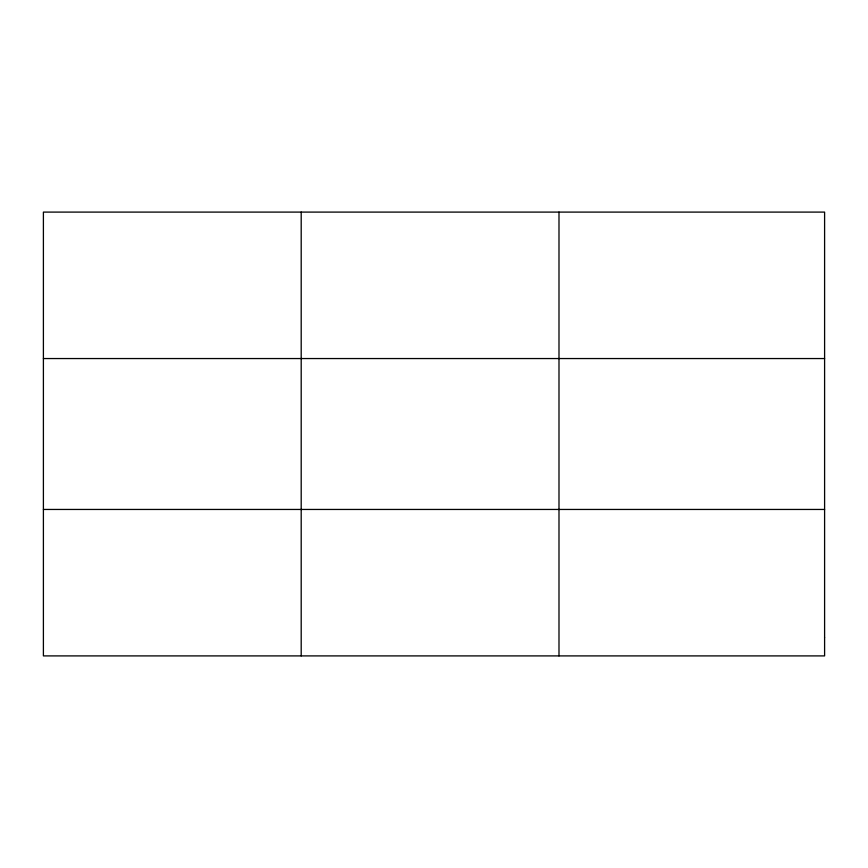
<?xml version="1.0" encoding="UTF-8"?>
<svg xmlns="http://www.w3.org/2000/svg" width="868" height="868" viewBox="0 0 868 868"><rect width="100%" height="100%" fill="white"/><g stroke="black" fill="none" stroke-linecap="round" stroke-linejoin="round"><path stroke-width="1.3" d="M301.196 212.096L301.196 655.904M558.992 212.096L558.992 655.904M43.4 358.549L824.6 358.549M43.4 509.451L824.6 509.451M824.6 637.589L824.6 655.904L43.4 655.904L43.4 212.096L824.6 212.096L824.6 637.589"/></g></svg>
